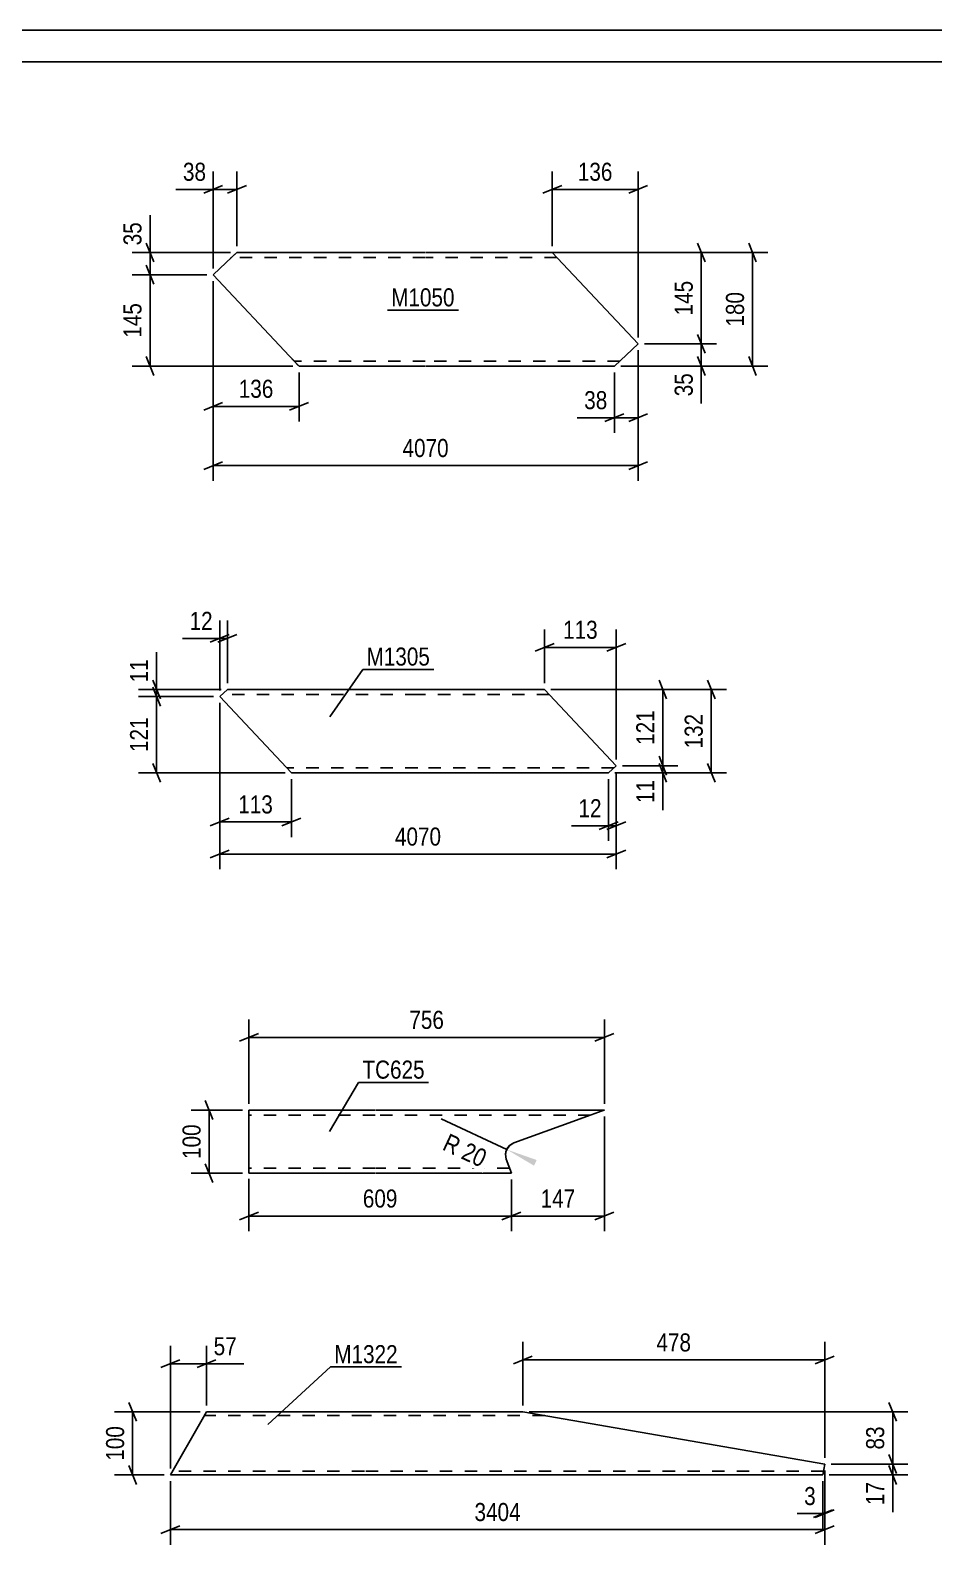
# Model space of a CAD drawing. Header units: millimetres. Extents: x 0 to 594, y 0 to 420.
# Drawn here: x 222.8 to 365.9, y 180.1 to 420 of the extents above; entities that cross this region are included whole.
import ezdxf

# ---------------------------------------------------------------- set-up
doc = ezdxf.new("R2010")
doc.units = ezdxf.units.MM
doc.linetypes.add('DXK_LINE_DOT2', pattern=[3.9198, 1.9599, -1.9599])
doc.styles.add('Arial Narrow', font='ARIALN.TTF', dxfattribs={"height": 0.2})

# ---------------------------------------------------------------- blocks, each defined once
blk = doc.blocks.new('Unknown-761542981-1163')
at = {"color": 5, "linetype": 'Continuous'}
for p, q in [((594, 420), (0, 420)), ((589, 415), (5, 415))]:
    blk.add_line(p, q, dxfattribs=at)
blk = doc.blocks.new('Part-761542981-15261 - 15260')
at = {"color": 2, "linetype": 'Continuous'}
for p, q in [((254.03, 315.59), (252.82, 314.46)), ((252.82, 314.46), (264.17, 302.39)), ((254.03, 315.59), (284.17, 315.59)), ((284.27, 315.59), (304.27, 315.59)), ((304.27, 315.59), (315.62, 303.52)), ((264.17, 302.39), (284.17, 302.39)), ((284.27, 302.39), (314.42, 302.39)), ((315.62, 303.52), (314.42, 302.39))]:
    blk.add_line(p, q, dxfattribs=at)
at = {"color": 7, "linetype": 'DXK_LINE_DOT2'}
for p, q in [((284.17, 314.79), (253.17, 314.79)), ((305.02, 314.79), (284.27, 314.79)), ((284.17, 303.19), (263.42, 303.19)), ((315.27, 303.19), (284.27, 303.19))]:
    blk.add_line(p, q, dxfattribs=at)
blk = doc.blocks.new('Part-761542981-15247 - 15216')
at = {"color": 2, "linetype": 'Continuous'}
for p, q in [((255.53, 384.81), (253.83, 383.21)), ((285.38, 384.81), (255.53, 384.81)), ((305.48, 384.81), (285.48, 384.81)), ((305.48, 384.81), (319.09, 370.34)), ((253.83, 383.21), (251.77, 381.28)), ((263.87, 368.41), (251.77, 381.28)), ((315.33, 366.81), (319.09, 370.34)), ((265.38, 366.81), (263.87, 368.41)), ((285.38, 366.81), (265.38, 366.81)), ((315.33, 366.81), (285.48, 366.81))]:
    blk.add_line(p, q, dxfattribs=at)
at = {"color": 7, "linetype": 'DXK_LINE_DOT2'}
for p, q in [((255.53, 384.81), (254.48, 383.83)), ((285.38, 384.01), (254.68, 384.01)), ((306.23, 384.01), (285.48, 384.01)), ((265.26, 366.93), (263.87, 368.41)), ((285.38, 367.61), (264.63, 367.61)), ((316.18, 367.61), (285.48, 367.61))]:
    blk.add_line(p, q, dxfattribs=at)
blk = doc.blocks.new('Part-761542981-19115 - 19114')
at = {"color": 2, "linetype": 'Continuous'}
for p, q in [((257.43, 247.39), (257.43, 248.99)), ((257.43, 248.99), (277.43, 248.99)), ((257.43, 240.59), (257.43, 247.39)), ((277.53, 248.99), (313.75, 248.99)), ((309.35, 247.39), (299.41, 243.77)), ((313.41, 248.86), (309.35, 247.39)), ((313.75, 248.99), (313.41, 248.86)), ((298.74, 243.36), (299.41, 243.77)), ((257.43, 238.99), (257.43, 240.59)), ((298.21, 241.2), (298.1, 241.98)), ((298.21, 241.2), (299.02, 238.99)), ((277.43, 238.99), (257.43, 238.99)), ((299.02, 238.99), (277.53, 238.99))]:
    blk.add_line(p, q, dxfattribs=at)
at = {"color": 7, "linetype": 'DXK_LINE_DOT2'}
for p, q in [((257.43, 248.99), (257.43, 248.52)), ((277.43, 248.19), (257.43, 248.19)), ((311.55, 248.19), (277.53, 248.19)), ((309.35, 247.39), (312.46, 248.52)), ((299.41, 243.77), (298.74, 243.36)), ((299.41, 243.77), (298.74, 243.36)), ((298.74, 243.36), (299.41, 243.77)), ((257.43, 240.59), (257.43, 239.11)), ((298.1, 241.98), (298.21, 241.2)), ((298.1, 241.98), (298.21, 241.2)), ((298.21, 241.2), (298.1, 241.98)), ((277.43, 239.79), (257.43, 239.79)), ((298.73, 239.79), (277.53, 239.79))]:
    blk.add_line(p, q, dxfattribs=at)
at = {"color": 2, "linetype": 'Continuous'}
blk.add_arc((300.09, 241.89), 2, 132.5002, 177.5002, dxfattribs=at)
at = {"color": 7, "linetype": 'DXK_LINE_DOT2'}
blk.add_arc((300.09, 241.89), 2, 132.5002, 177.5002, dxfattribs=at)
blk.add_arc((300.09, 241.89), 2, 132.5002, 177.5002, dxfattribs=at)
blk.add_arc((300.09, 241.89), 2, 132.5002, 177.5002, dxfattribs=at)
blk = doc.blocks.new('Part-761542981-19140 - 19139')
at = {"color": 2, "linetype": 'Continuous'}
for p, q in [((250.04, 199.99), (245, 191.19)), ((250.04, 199.99), (250.72, 201.19)), ((250.72, 201.19), (275.72, 201.19)), ((275.82, 201.19), (300.82, 201.19)), ((348.64, 192.91), (300.82, 201.19)), ((348.64, 192.91), (348.35, 191.19)), ((275.72, 191.19), (245, 191.19)), ((348.35, 191.19), (275.82, 191.19))]:
    blk.add_line(p, q, dxfattribs=at)
at = {"color": 7, "linetype": 'DXK_LINE_DOT2'}
for p, q in [((275.72, 200.59), (250.38, 200.59)), ((250.52, 200.84), (250.72, 201.19)), ((304.29, 200.59), (275.82, 200.59)), ((275.72, 191.79), (245.34, 191.79)), ((348.45, 191.79), (275.82, 191.79))]:
    blk.add_line(p, q, dxfattribs=at)
blk = doc.blocks.new('StraightDimension-761542981-18873 - 15260')
at = {"color": 7, "linetype": 'Continuous'}
for p, q in [((242.22, 317.09), (243.42, 314.09)), ((253.03, 315.59), (239.97, 315.59)), ((251.82, 314.46), (239.97, 314.46)), ((243.42, 312.96), (242.22, 315.96)), ((242.82, 314.46), (242.82, 315.59))]:
    blk.add_line(p, q, dxfattribs=at)
at = {"color": 0}
blk.add_wipeout([(242.07, 320.97), (237.87, 320.97), (237.87, 316.12), (242.07, 316.12)], dxfattribs=at)
at = {"color": 7, "linetype": 'Continuous'}
blk.add_line((242.82, 315.59), (242.82, 321.5), dxfattribs=at)
blk.add_line((242.82, 315.59), (242.82, 321.5), dxfattribs=at)
at = {"color": 3, "style": 'Arial Narrow'}
blk.add_text('11', height=2.863, rotation=90.0002, dxfattribs=at).set_placement((241.47, 316.72))
blk = doc.blocks.new('StraightDimension-761542981-15682 - 15260')
at = {"color": 7, "linetype": 'Continuous'}
for p, q in [((252.82, 313.46), (252.82, 287.12)), ((315.62, 302.52), (315.62, 287.12)), ((254.32, 290.12), (251.32, 288.92)), ((252.82, 289.52), (315.62, 289.52)), ((314.12, 288.92), (317.12, 290.12))]:
    blk.add_line(p, q, dxfattribs=at)
at = {"color": 0}
blk.add_wipeout([(288.48, 290.27), (288.48, 294.47), (279.97, 294.47), (279.97, 290.27)], dxfattribs=at)
at = {"color": 3, "style": 'Arial Narrow'}
blk.add_text('4070', height=2.863, dxfattribs=at).set_placement((280.57, 290.87))
blk = doc.blocks.new('StraightDimension-761542981-15658 - 15260')
at = {"color": 7, "linetype": 'Continuous'}
for p, q in [((304.27, 316.59), (304.27, 325.12)), ((315.62, 304.52), (315.62, 325.12)), ((302.77, 321.67), (305.77, 322.87)), ((304.27, 322.27), (315.62, 322.27)), ((317.12, 322.87), (314.12, 321.67))]:
    blk.add_line(p, q, dxfattribs=at)
at = {"color": 0}
blk.add_wipeout([(313.29, 323.02), (313.29, 327.22), (306.6, 327.22), (306.6, 323.02)], dxfattribs=at)
at = {"color": 3, "style": 'Arial Narrow'}
blk.add_text('113', height=2.863, dxfattribs=at).set_placement((307.2, 323.62))
blk = doc.blocks.new('StraightDimension-761542981-15650 - 15260')
at = {"color": 7, "linetype": 'Continuous'}
for p, q in [((315.62, 302.52), (315.62, 291.61)), ((314.42, 301.39), (314.42, 291.61)), ((312.92, 293.41), (315.92, 294.61)), ((317.12, 294.61), (314.12, 293.41)), ((314.42, 294.01), (315.62, 294.01))]:
    blk.add_line(p, q, dxfattribs=at)
at = {"color": 0}
blk.add_wipeout([(313.89, 294.76), (313.89, 298.96), (309.04, 298.96), (309.04, 294.76)], dxfattribs=at)
at = {"color": 7, "linetype": 'Continuous'}
blk.add_line((314.42, 294.01), (308.51, 294.01), dxfattribs=at)
blk.add_line((314.42, 294.01), (308.51, 294.01), dxfattribs=at)
at = {"color": 3, "style": 'Arial Narrow'}
blk.add_text('12', height=2.863, dxfattribs=at).set_placement((309.64, 295.36))
blk = doc.blocks.new('StraightDimension-761542981-15662 - 15260')
at = {"color": 7, "linetype": 'Continuous'}
for p, q in [((252.82, 315.46), (252.82, 326.53)), ((254.03, 316.59), (254.03, 326.53)), ((251.32, 323.08), (254.32, 324.28)), ((255.53, 324.28), (252.53, 323.08)), ((252.82, 323.68), (254.03, 323.68))]:
    blk.add_line(p, q, dxfattribs=at)
at = {"color": 0}
blk.add_wipeout([(252.3, 324.43), (252.3, 328.63), (247.44, 328.63), (247.44, 324.43)], dxfattribs=at)
at = {"color": 7, "linetype": 'Continuous'}
blk.add_line((252.82, 323.68), (246.92, 323.68), dxfattribs=at)
blk.add_line((252.82, 323.68), (246.92, 323.68), dxfattribs=at)
at = {"color": 3, "style": 'Arial Narrow'}
blk.add_text('12', height=2.863, dxfattribs=at).set_placement((248.04, 325.03))
blk = doc.blocks.new('StraightDimension-761542981-18874 - 15260')
at = {"color": 7, "linetype": 'Continuous'}
for p, q in [((251.82, 314.46), (239.97, 314.46)), ((242.22, 315.96), (243.42, 312.96)), ((242.82, 302.39), (242.82, 314.46)), ((263.17, 302.39), (239.97, 302.39)), ((243.42, 300.89), (242.22, 303.89))]:
    blk.add_line(p, q, dxfattribs=at)
at = {"color": 0}
blk.add_wipeout([(242.07, 311.77), (237.87, 311.77), (237.87, 305.09), (242.07, 305.09)], dxfattribs=at)
at = {"color": 3, "style": 'Arial Narrow'}
blk.add_text('121', height=2.863, rotation=90.0002, dxfattribs=at).set_placement((241.47, 305.69))
blk = doc.blocks.new('StraightDimension-761542981-15654 - 15260')
at = {"color": 7, "linetype": 'Continuous'}
for p, q in [((252.82, 313.46), (252.82, 292.21)), ((264.17, 301.39), (264.17, 292.21)), ((251.32, 294.01), (254.32, 295.21)), ((265.67, 295.21), (262.67, 294.01)), ((252.82, 294.61), (264.17, 294.61))]:
    blk.add_line(p, q, dxfattribs=at)
at = {"color": 0}
blk.add_wipeout([(261.84, 295.36), (261.84, 299.56), (255.15, 299.56), (255.15, 295.36)], dxfattribs=at)
at = {"color": 3, "style": 'Arial Narrow'}
blk.add_text('113', height=2.863, dxfattribs=at).set_placement((255.75, 295.96))
blk = doc.blocks.new('StraightDimension-761542981-18909 - 15260')
at = {"color": 7, "linetype": 'Continuous'}
for p, q in [((322.4, 317.09), (323.6, 314.09)), ((305.27, 315.59), (325.4, 315.59)), ((323, 303.52), (323, 315.59)), ((323.6, 302.02), (322.4, 305.02)), ((316.62, 303.52), (325.4, 303.52))]:
    blk.add_line(p, q, dxfattribs=at)
at = {"color": 0}
blk.add_wipeout([(322.25, 312.9), (318.05, 312.9), (318.05, 306.22), (322.25, 306.22)], dxfattribs=at)
at = {"color": 3, "style": 'Arial Narrow'}
blk.add_text('121', height=2.863, rotation=90.0002, dxfattribs=at).set_placement((321.65, 306.82))
blk = doc.blocks.new('StraightDimension-761542981-18910 - 15260')
at = {"color": 7, "linetype": 'Continuous'}
for p, q in [((322.4, 305.02), (323.6, 302.02)), ((315.42, 302.39), (325.4, 302.39)), ((316.62, 303.52), (325.4, 303.52)), ((323.6, 300.89), (322.4, 303.89)), ((323, 302.39), (323, 303.52))]:
    blk.add_line(p, q, dxfattribs=at)
at = {"color": 0}
blk.add_wipeout([(322.25, 301.87), (318.05, 301.87), (318.05, 297.01), (322.25, 297.01)], dxfattribs=at)
at = {"color": 7, "linetype": 'Continuous'}
blk.add_line((323, 302.39), (323, 296.49), dxfattribs=at)
blk.add_line((323, 302.39), (323, 296.49), dxfattribs=at)
at = {"color": 3, "style": 'Arial Narrow'}
blk.add_text('11', height=2.863, rotation=90.0002, dxfattribs=at).set_placement((321.65, 297.61))
blk = doc.blocks.new('StraightDimension-761542981-18954 - 15260')
at = {"color": 7, "linetype": 'Continuous'}
for p, q in [((331.27, 314.09), (330.07, 317.09)), ((305.27, 315.59), (333.07, 315.59)), ((330.67, 302.39), (330.67, 315.59)), ((315.42, 302.39), (333.07, 302.39)), ((330.07, 303.89), (331.27, 300.89))]:
    blk.add_line(p, q, dxfattribs=at)
at = {"color": 0}
blk.add_wipeout([(329.92, 312.34), (325.72, 312.34), (325.72, 305.65), (329.92, 305.65)], dxfattribs=at)
at = {"color": 3, "style": 'Arial Narrow'}
blk.add_text('132', height=2.863, rotation=90.0002, dxfattribs=at).set_placement((329.32, 306.25))
blk = doc.blocks.new('StraightDimension-761542981-15583 - 15216')
at = {"color": 7, "linetype": 'Continuous'}
for p, q in [((319.09, 369.34), (319.09, 356.24)), ((315.33, 365.81), (315.33, 356.24)), ((313.83, 358.04), (316.83, 359.24)), ((315.33, 358.64), (319.09, 358.64)), ((320.59, 359.24), (317.59, 358.04))]:
    blk.add_line(p, q, dxfattribs=at)
at = {"color": 0}
blk.add_wipeout([(314.8, 359.39), (314.8, 363.59), (309.95, 363.59), (309.95, 359.39)], dxfattribs=at)
at = {"color": 7, "linetype": 'Continuous'}
blk.add_line((315.33, 358.64), (309.42, 358.64), dxfattribs=at)
blk.add_line((315.33, 358.64), (309.42, 358.64), dxfattribs=at)
at = {"color": 3, "style": 'Arial Narrow'}
blk.add_text('38', height=2.863, dxfattribs=at).set_placement((310.55, 359.99))
blk = doc.blocks.new('StraightDimension-761542981-15596 - 15216')
at = {"color": 7, "linetype": 'Continuous'}
for p, q in [((251.77, 382.28), (251.77, 397.66)), ((255.53, 385.81), (255.53, 397.66)), ((250.27, 394.21), (253.27, 395.41)), ((251.77, 394.81), (255.53, 394.81)), ((257.03, 395.41), (254.03, 394.21))]:
    blk.add_line(p, q, dxfattribs=at)
at = {"color": 0}
blk.add_wipeout([(251.25, 395.56), (251.25, 399.76), (246.39, 399.76), (246.39, 395.56)], dxfattribs=at)
at = {"color": 7, "linetype": 'Continuous'}
blk.add_line((251.77, 394.81), (245.87, 394.81), dxfattribs=at)
blk.add_line((251.77, 394.81), (245.87, 394.81), dxfattribs=at)
at = {"color": 3, "style": 'Arial Narrow'}
blk.add_text('38', height=2.863, dxfattribs=at).set_placement((246.99, 396.16))
blk = doc.blocks.new('StraightDimension-761542981-15588 - 15216')
at = {"color": 7, "linetype": 'Continuous'}
for p, q in [((251.77, 380.28), (251.77, 358.04)), ((265.38, 365.81), (265.38, 358.04)), ((253.27, 361.04), (250.27, 359.84)), ((251.77, 360.44), (265.38, 360.44)), ((263.88, 359.84), (266.88, 361.04))]:
    blk.add_line(p, q, dxfattribs=at)
at = {"color": 0}
blk.add_wipeout([(261.92, 361.19), (261.92, 365.39), (255.23, 365.39), (255.23, 361.19)], dxfattribs=at)
at = {"color": 3, "style": 'Arial Narrow'}
blk.add_text('136', height=2.863, dxfattribs=at).set_placement((255.83, 361.79))
blk = doc.blocks.new('StraightDimension-761542981-15600 - 15216')
at = {"color": 7, "linetype": 'Continuous'}
for p, q in [((241.17, 386.31), (242.37, 383.31)), ((254.53, 384.81), (238.92, 384.81)), ((241.77, 381.28), (241.77, 384.81)), ((242.37, 379.78), (241.17, 382.78)), ((250.77, 381.28), (238.92, 381.28))]:
    blk.add_line(p, q, dxfattribs=at)
at = {"color": 0}
blk.add_wipeout([(241.02, 390.19), (236.82, 390.19), (236.82, 385.34), (241.02, 385.34)], dxfattribs=at)
at = {"color": 7, "linetype": 'Continuous'}
blk.add_line((241.77, 384.81), (241.77, 390.72), dxfattribs=at)
blk.add_line((241.77, 384.81), (241.77, 390.72), dxfattribs=at)
at = {"color": 3, "style": 'Arial Narrow'}
blk.add_text('35', height=2.863, rotation=90.0002, dxfattribs=at).set_placement((240.42, 385.94))
blk = doc.blocks.new('StraightDimension-761542981-15592 - 15216')
at = {"color": 7, "linetype": 'Continuous'}
for p, q in [((305.48, 385.81), (305.48, 397.66)), ((319.09, 371.34), (319.09, 397.66)), ((306.98, 395.41), (303.98, 394.21)), ((305.48, 394.81), (319.09, 394.81)), ((317.59, 394.21), (320.59, 395.41))]:
    blk.add_line(p, q, dxfattribs=at)
at = {"color": 0}
blk.add_wipeout([(315.62, 395.56), (315.62, 399.76), (308.94, 399.76), (308.94, 395.56)], dxfattribs=at)
at = {"color": 3, "style": 'Arial Narrow'}
blk.add_text('136', height=2.863, dxfattribs=at).set_placement((309.54, 396.16))
blk = doc.blocks.new('StraightDimension-761542981-15601 - 15216')
at = {"color": 7, "linetype": 'Continuous'}
for p, q in [((242.37, 379.78), (241.17, 382.78)), ((250.77, 381.28), (238.92, 381.28)), ((241.77, 366.81), (241.77, 381.28)), ((241.17, 368.31), (242.37, 365.31)), ((264.38, 366.81), (238.92, 366.81))]:
    blk.add_line(p, q, dxfattribs=at)
at = {"color": 0}
blk.add_wipeout([(241.02, 377.39), (236.82, 377.39), (236.82, 370.71), (241.02, 370.71)], dxfattribs=at)
at = {"color": 3, "style": 'Arial Narrow'}
blk.add_text('145', height=2.863, rotation=90.0002, dxfattribs=at).set_placement((240.42, 371.31))
blk = doc.blocks.new('StraightDimension-761542981-15608 - 15216')
at = {"color": 7, "linetype": 'Continuous'}
for p, q in [((329.69, 383.31), (328.49, 386.31)), ((306.48, 384.81), (331.49, 384.81)), ((329.09, 370.34), (329.09, 384.81)), ((328.49, 371.84), (329.69, 368.84)), ((320.09, 370.34), (331.49, 370.34))]:
    blk.add_line(p, q, dxfattribs=at)
at = {"color": 0}
blk.add_wipeout([(328.34, 380.92), (324.14, 380.92), (324.14, 374.24), (328.34, 374.24)], dxfattribs=at)
at = {"color": 3, "style": 'Arial Narrow'}
blk.add_text('145', height=2.863, rotation=90.0002, dxfattribs=at).set_placement((327.74, 374.84))
blk = doc.blocks.new('StraightDimension-761542981-15609 - 15216')
at = {"color": 7, "linetype": 'Continuous'}
for p, q in [((328.49, 371.84), (329.69, 368.84)), ((320.09, 370.34), (331.49, 370.34)), ((329.09, 366.81), (329.09, 370.34)), ((329.69, 365.31), (328.49, 368.31)), ((316.33, 366.81), (331.49, 366.81))]:
    blk.add_line(p, q, dxfattribs=at)
at = {"color": 0}
blk.add_wipeout([(328.34, 366.29), (324.14, 366.29), (324.14, 361.43), (328.34, 361.43)], dxfattribs=at)
at = {"color": 7, "linetype": 'Continuous'}
blk.add_line((329.09, 366.81), (329.09, 360.91), dxfattribs=at)
blk.add_line((329.09, 366.81), (329.09, 360.91), dxfattribs=at)
at = {"color": 3, "style": 'Arial Narrow'}
blk.add_text('35', height=2.863, rotation=90.0002, dxfattribs=at).set_placement((327.74, 362.03))
blk = doc.blocks.new('StraightDimension-761542981-15616 - 15216')
at = {"color": 7, "linetype": 'Continuous'}
for p, q in [((251.77, 380.28), (251.77, 348.66)), ((319.09, 369.34), (319.09, 348.66)), ((253.27, 351.66), (250.27, 350.46)), ((251.77, 351.06), (319.09, 351.06)), ((317.59, 350.46), (320.59, 351.66))]:
    blk.add_line(p, q, dxfattribs=at)
at = {"color": 0}
blk.add_wipeout([(289.68, 351.81), (289.68, 356.01), (281.17, 356.01), (281.17, 351.81)], dxfattribs=at)
at = {"color": 3, "style": 'Arial Narrow'}
blk.add_text('4070', height=2.863, dxfattribs=at).set_placement((281.77, 352.41))
blk = doc.blocks.new('StraightDimension-761542981-18760 - 15216')
at = {"color": 7, "linetype": 'Continuous'}
for p, q in [((337.81, 383.31), (336.61, 386.31)), ((305.44, 384.81), (339.61, 384.81)), ((337.21, 366.81), (337.21, 384.81)), ((336.61, 368.31), (337.81, 365.31)), ((316.33, 366.81), (339.61, 366.81))]:
    blk.add_line(p, q, dxfattribs=at)
at = {"color": 0}
blk.add_wipeout([(336.46, 379.16), (332.26, 379.16), (332.26, 372.47), (336.46, 372.47)], dxfattribs=at)
at = {"color": 3, "style": 'Arial Narrow'}
blk.add_text('180', height=2.863, rotation=90.0002, dxfattribs=at).set_placement((335.86, 373.07))
blk = doc.blocks.new('StraightDimension-761542981-19325 - 19114')
at = {"color": 7, "linetype": 'Continuous'}
for p, q in [((257.43, 238.11), (257.43, 229.79)), ((299.02, 237.99), (299.02, 229.79)), ((258.93, 232.79), (255.93, 231.59)), ((297.52, 231.59), (300.52, 232.79)), ((257.43, 232.19), (299.02, 232.19))]:
    blk.add_line(p, q, dxfattribs=at)
at = {"color": 0}
blk.add_wipeout([(281.57, 232.94), (281.57, 237.14), (274.88, 237.14), (274.88, 232.94)], dxfattribs=at)
at = {"color": 3, "style": 'Arial Narrow'}
blk.add_text('609', height=2.863, dxfattribs=at).set_placement((275.48, 233.54))
blk = doc.blocks.new('RadiusDimension-761542981-19489 - 19114')
at = {"linetype": 'Continuous'}
blk.add_hatch(color=7, dxfattribs=at).paths.add_polyline_path([(302.6, 240.17), (298.28, 242.73), (303.02, 241.07)])
at = {"color": 7, "linetype": 'Continuous'}
blk.add_line((298.28, 242.73), (287.91, 247.57), dxfattribs=at)
blk.add_arc((300.09, 241.89), 2, 110.0002, 200.0002, dxfattribs=at)
at = {"color": 0}
blk.add_wipeout([(294.5, 239.04), (296.27, 242.84), (288.89, 246.29), (287.11, 242.48)], dxfattribs=at)
at = {"color": 3, "style": 'Arial Narrow'}
blk.add_text('R 20', height=2.863, rotation=-24.9981, dxfattribs=at).set_placement((287.91, 242.77))
blk = doc.blocks.new('StraightDimension-761542981-19324 - 19114')
at = {"color": 7, "linetype": 'Continuous'}
for p, q in [((313.75, 247.99), (313.75, 229.79)), ((299.02, 237.99), (299.02, 229.79)), ((300.52, 232.79), (297.52, 231.59)), ((312.25, 231.59), (315.25, 232.79)), ((299.02, 232.19), (313.75, 232.19))]:
    blk.add_line(p, q, dxfattribs=at)
at = {"color": 0}
blk.add_wipeout([(309.73, 232.94), (309.73, 237.14), (303.04, 237.14), (303.04, 232.94)], dxfattribs=at)
at = {"color": 3, "style": 'Arial Narrow'}
blk.add_text('147', height=2.863, dxfattribs=at).set_placement((303.64, 233.54))
blk = doc.blocks.new('StraightDimension-761542981-19300 - 19114')
at = {"color": 7, "linetype": 'Continuous'}
for p, q in [((257.43, 249.99), (257.43, 263.34)), ((313.75, 249.99), (313.75, 263.34)), ((258.93, 261.09), (255.93, 259.89)), ((257.43, 260.49), (313.75, 260.49)), ((312.25, 259.89), (315.25, 261.09))]:
    blk.add_line(p, q, dxfattribs=at)
at = {"color": 0}
blk.add_wipeout([(288.93, 261.24), (288.93, 265.44), (282.25, 265.44), (282.25, 261.24)], dxfattribs=at)
at = {"color": 3, "style": 'Arial Narrow'}
blk.add_text('756', height=2.863, dxfattribs=at).set_placement((282.85, 261.84))
blk = doc.blocks.new('StraightDimension-761542981-19311 - 19114')
at = {"color": 7, "linetype": 'Continuous'}
for p, q in [((250.53, 250.49), (251.73, 247.49)), ((256.43, 248.99), (248.28, 248.99)), ((251.13, 238.99), (251.13, 248.99)), ((251.73, 237.49), (250.53, 240.49)), ((256.43, 238.99), (248.28, 238.99))]:
    blk.add_line(p, q, dxfattribs=at)
at = {"color": 0}
blk.add_wipeout([(250.38, 247.33), (246.18, 247.33), (246.18, 240.64), (250.38, 240.64)], dxfattribs=at)
at = {"color": 3, "style": 'Arial Narrow'}
blk.add_text('100', height=2.863, rotation=90.0002, dxfattribs=at).set_placement((249.78, 241.24))
blk = doc.blocks.new('StraightDimension-761542981-19972 - 19139')
at = {"color": 7, "linetype": 'Continuous'}
for p, q in [((348.64, 191.91), (348.64, 180.14)), ((245, 190.19), (245, 180.14)), ((246.5, 183.14), (243.5, 181.94)), ((245, 182.54), (348.64, 182.54)), ((347.14, 181.94), (350.14, 183.14))]:
    blk.add_line(p, q, dxfattribs=at)
at = {"color": 0}
blk.add_wipeout([(301.08, 183.29), (301.08, 187.49), (292.57, 187.49), (292.57, 183.29)], dxfattribs=at)
at = {"color": 3, "style": 'Arial Narrow'}
blk.add_text('3404', height=2.863, dxfattribs=at).set_placement((293.17, 183.89))
blk = doc.blocks.new('StraightDimension-761542981-20029 - 19139')
at = {"color": 7, "linetype": 'Continuous'}
for p, q in [((358.81, 202.69), (360.01, 199.69)), ((301.82, 201.19), (361.81, 201.19)), ((359.41, 192.91), (359.41, 201.19)), ((360.01, 191.41), (358.81, 194.41)), ((349.64, 192.91), (361.81, 192.91))]:
    blk.add_line(p, q, dxfattribs=at)
at = {"color": 0}
blk.add_wipeout([(358.66, 199.48), (354.46, 199.48), (354.46, 194.62), (358.66, 194.62)], dxfattribs=at)
at = {"color": 3, "style": 'Arial Narrow'}
blk.add_text('83', height=2.863, rotation=90.0002, dxfattribs=at).set_placement((358.06, 195.22))
blk = doc.blocks.new('StraightDimension-761542981-19989 - 19139')
at = {"color": 7, "linetype": 'Continuous'}
for p, q in [((238.42, 202.69), (239.62, 199.69)), ((249.72, 201.19), (236.17, 201.19)), ((239.02, 191.19), (239.02, 201.19)), ((239.62, 189.69), (238.42, 192.69)), ((244, 191.19), (236.17, 191.19))]:
    blk.add_line(p, q, dxfattribs=at)
at = {"color": 0}
blk.add_wipeout([(238.27, 199.53), (234.07, 199.53), (234.07, 192.85), (238.27, 192.85)], dxfattribs=at)
at = {"color": 3, "style": 'Arial Narrow'}
blk.add_text('100', height=2.863, rotation=90.0002, dxfattribs=at).set_placement((237.67, 193.45))
blk = doc.blocks.new('StraightDimension-761542981-20007 - 19139')
at = {"color": 7, "linetype": 'Continuous'}
for p, q in [((245, 192.19), (245, 211.65)), ((250.72, 202.19), (250.72, 211.65)), ((243.5, 208.2), (246.5, 209.4)), ((245, 208.8), (250.72, 208.8)), ((252.22, 209.4), (249.22, 208.2))]:
    blk.add_line(p, q, dxfattribs=at)
at = {"color": 0}
blk.add_wipeout([(256.11, 209.55), (256.11, 213.75), (251.25, 213.75), (251.25, 209.55)], dxfattribs=at)
at = {"color": 7, "linetype": 'Continuous'}
blk.add_line((250.72, 208.8), (256.63, 208.8), dxfattribs=at)
blk.add_line((250.72, 208.8), (256.63, 208.8), dxfattribs=at)
at = {"color": 3, "style": 'Arial Narrow'}
blk.add_text('57', height=2.863, dxfattribs=at).set_placement((251.85, 210.15))
blk = doc.blocks.new('StraightDimension-761542981-20030 - 19139')
at = {"color": 7, "linetype": 'Continuous'}
for p, q in [((358.81, 194.41), (360.01, 191.41)), ((349.64, 192.91), (361.81, 192.91)), ((360.01, 189.69), (358.81, 192.69)), ((359.41, 191.19), (359.41, 192.91)), ((349.35, 191.19), (361.81, 191.19))]:
    blk.add_line(p, q, dxfattribs=at)
at = {"color": 0}
blk.add_wipeout([(358.66, 190.66), (354.46, 190.66), (354.46, 185.81), (358.66, 185.81)], dxfattribs=at)
at = {"color": 7, "linetype": 'Continuous'}
blk.add_line((359.41, 191.19), (359.41, 185.28), dxfattribs=at)
blk.add_line((359.41, 191.19), (359.41, 185.28), dxfattribs=at)
at = {"color": 3, "style": 'Arial Narrow'}
blk.add_text('17', height=2.863, rotation=90.0002, dxfattribs=at).set_placement((358.06, 186.41))
blk = doc.blocks.new('StraightDimension-761542981-20091 - 19139')
at = {"color": 7, "linetype": 'Continuous'}
for p, q in [((348.64, 191.91), (348.64, 182.67)), ((348.35, 190.19), (348.35, 182.67)), ((346.85, 184.47), (349.85, 185.67)), ((350.14, 185.67), (347.14, 184.47)), ((348.35, 185.07), (348.64, 185.07))]:
    blk.add_line(p, q, dxfattribs=at)
at = {"color": 0}
blk.add_wipeout([(347.82, 185.82), (347.82, 190.02), (344.79, 190.02), (344.79, 185.82)], dxfattribs=at)
at = {"color": 7, "linetype": 'Continuous'}
blk.add_line((348.35, 185.07), (344.27, 185.07), dxfattribs=at)
blk.add_line((348.35, 185.07), (344.27, 185.07), dxfattribs=at)
at = {"color": 3, "style": 'Arial Narrow'}
blk.add_text('3', height=2.86, dxfattribs=at).set_placement((345.39, 186.42))
blk = doc.blocks.new('StraightDimension-761542981-20112 - 19139')
at = {"color": 7, "linetype": 'Continuous'}
for p, q in [((300.82, 202.19), (300.82, 212.25)), ((348.64, 193.91), (348.64, 212.25)), ((302.32, 210), (299.32, 208.8)), ((300.82, 209.4), (348.64, 209.4)), ((347.14, 208.8), (350.14, 210))]:
    blk.add_line(p, q, dxfattribs=at)
at = {"color": 0}
blk.add_wipeout([(328.08, 210.15), (328.08, 214.35), (321.39, 214.35), (321.39, 210.15)], dxfattribs=at)
at = {"color": 3, "style": 'Arial Narrow'}
blk.add_text('478', height=2.863, dxfattribs=at).set_placement((321.99, 210.75))
blk = doc.blocks.new('Mark-761542981-16192 - 15260')
at = {"color": 0}
blk.add_wipeout([(286.12, 319.38), (286.12, 322.38), (276.07, 322.38), (276.07, 319.38)], dxfattribs=at)
blk.add_wipeout([(286.12, 319.38), (286.12, 322.38), (276.07, 322.38), (276.07, 319.38)], dxfattribs=at)
at = {"color": 30, "linetype": 'Continuous'}
for p, q in [((270.23, 311.28), (275.47, 318.78)), ((275.47, 318.78), (286.72, 318.78))]:
    blk.add_line(p, q, dxfattribs=at)
at = {"color": 3, "style": 'Arial Narrow'}
blk.add_text('M1305', height=2.863, dxfattribs=at).set_placement((276.07, 319.38))
blk = doc.blocks.new('Mark-761542981-16186 - 15216')
at = {"color": 0}
blk.add_wipeout([(290.02, 376.27), (290.02, 379.27), (279.97, 379.27), (279.97, 376.27)], dxfattribs=at)
blk.add_wipeout([(290.02, 376.27), (290.02, 379.27), (279.97, 379.27), (279.97, 376.27)], dxfattribs=at)
at = {"color": 30, "linetype": 'Continuous'}
blk.add_line((279.37, 375.67), (290.62, 375.67), dxfattribs=at)
at = {"color": 3, "style": 'Arial Narrow'}
blk.add_text('M1050', height=2.863, dxfattribs=at).set_placement((279.97, 376.27))
blk = doc.blocks.new('Mark-761542981-19915 - 19114')
at = {"color": 0}
blk.add_wipeout([(285.29, 253.96), (285.29, 256.96), (275.42, 256.96), (275.42, 253.96)], dxfattribs=at)
blk.add_wipeout([(285.29, 253.96), (285.29, 256.96), (275.42, 256.96), (275.42, 253.96)], dxfattribs=at)
at = {"color": 30, "linetype": 'Continuous'}
for p, q in [((270.2, 245.58), (274.82, 253.36)), ((274.82, 253.36), (285.89, 253.36))]:
    blk.add_line(p, q, dxfattribs=at)
at = {"color": 3, "style": 'Arial Narrow'}
blk.add_text('TC625', height=2.863, dxfattribs=at).set_placement((275.42, 253.96))
blk = doc.blocks.new('Mark-761542981-19959 - 19139')
at = {"color": 0}
blk.add_wipeout([(281.01, 208.89), (281.01, 211.89), (270.96, 211.89), (270.96, 208.89)], dxfattribs=at)
blk.add_wipeout([(281.01, 208.89), (281.01, 211.89), (270.96, 211.89), (270.96, 208.89)], dxfattribs=at)
at = {"color": 30, "linetype": 'Continuous'}
for p, q in [((260.43, 199.17), (270.36, 208.29)), ((270.36, 208.29), (281.61, 208.29))]:
    blk.add_line(p, q, dxfattribs=at)
at = {"color": 3, "style": 'Arial Narrow'}
blk.add_text('M1322', height=2.863, dxfattribs=at).set_placement((270.96, 208.89))

msp = doc.modelspace()

# ---------------------------------------------------------------- block references
for name in ['Unknown-761542981-1163', 'Part-761542981-15247 - 15216', 'Part-761542981-15261 - 15260', 'Part-761542981-19115 - 19114', 'Part-761542981-19140 - 19139']:
    msp.add_blockref(name, (0, 0))

# ---------------------------------------------------------------- next in the draw order: block references
for name in ['StraightDimension-761542981-15596 - 15216', 'StraightDimension-761542981-15592 - 15216', 'StraightDimension-761542981-15588 - 15216', 'StraightDimension-761542981-15583 - 15216', 'StraightDimension-761542981-18873 - 15260', 'StraightDimension-761542981-19300 - 19114', 'StraightDimension-761542981-19325 - 19114', 'Mark-761542981-19959 - 19139', 'StraightDimension-761542981-19972 - 19139']:
    msp.add_blockref(name, (0, 0))

# ---------------------------------------------------------------- next in the draw order: block references
for name in ['StraightDimension-761542981-15600 - 15216', 'StraightDimension-761542981-15608 - 15216', 'StraightDimension-761542981-15662 - 15260', 'StraightDimension-761542981-15682 - 15260', 'Mark-761542981-19915 - 19114', 'StraightDimension-761542981-19311 - 19114', 'RadiusDimension-761542981-19489 - 19114', 'StraightDimension-761542981-19989 - 19139', 'StraightDimension-761542981-20029 - 19139']:
    msp.add_blockref(name, (0, 0))

# ---------------------------------------------------------------- next in the draw order: block references
for name in ['StraightDimension-761542981-15601 - 15216', 'StraightDimension-761542981-15609 - 15216', 'StraightDimension-761542981-15658 - 15260', 'Mark-761542981-16192 - 15260', 'StraightDimension-761542981-18874 - 15260', 'StraightDimension-761542981-15650 - 15260', 'StraightDimension-761542981-19324 - 19114', 'StraightDimension-761542981-20007 - 19139', 'StraightDimension-761542981-20030 - 19139']:
    msp.add_blockref(name, (0, 0))

# ---------------------------------------------------------------- next in the draw order: block references
for name in ['StraightDimension-761542981-15616 - 15216', 'StraightDimension-761542981-18909 - 15260', 'StraightDimension-761542981-15654 - 15260', 'StraightDimension-761542981-20112 - 19139', 'StraightDimension-761542981-20091 - 19139']:
    msp.add_blockref(name, (0, 0))

# ---------------------------------------------------------------- next in the draw order: block references
for name in ['StraightDimension-761542981-18760 - 15216', 'Mark-761542981-16186 - 15216', 'StraightDimension-761542981-18910 - 15260']:
    msp.add_blockref(name, (0, 0))

# ---------------------------------------------------------------- next in the draw order: block references
msp.add_blockref('StraightDimension-761542981-18954 - 15260', (0, 0))

doc.saveas('drawing.dxf')
